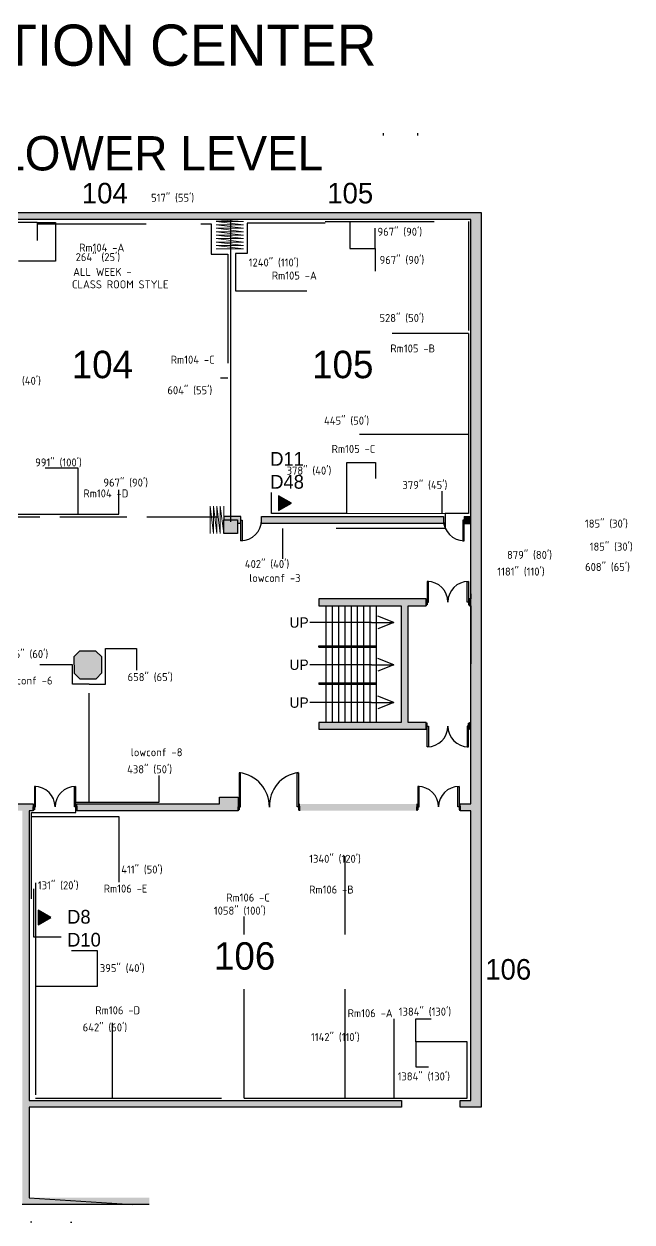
# Model space of a CAD drawing. Header units: inches. Extents: x 3281 to 5822, y 3049 to 5144.
# Drawn here: x 4759 to 5822, y 3049 to 5144 of the extents above; entities that cross this region are included whole.
import ezdxf
from ezdxf.enums import TextEntityAlignment as Align

# ---------------------------------------------------------------- set-up
doc = ezdxf.new("R2010")
doc.units = ezdxf.units.IN
doc.header["$LTSCALE"] = 100
doc.header["$MEASUREMENT"] = 0
doc.linetypes.add('DASHED', pattern=[19.05, 12.7, -6.35])
doc.linetypes.add('DASHEDTINY', pattern=[2.8575, 1.905, -0.9525])
for name, color, linetype, lineweight, true_color in [('AP_Name', 176, 'CONTINUOUS', 18, 0x000080), ('LAB DAY', 140, 'CONTINUOUS', 18, 0x26a8ff), ('WIRE RUN', 200, 'DASHEDTINY', 25, 0xaa00ff)]:
    doc.layers.add(name, color=color, linetype=linetype, lineweight=lineweight, true_color=true_color)
for name, color, linetype, lineweight in [('bldg_airwall', 53, 'DASHED', 25), ('bldg_airwall_storage', 53, 'CONTINUOUS', 18), ('bldg_doors', 7, 'CONTINUOUS', 25), ('bldg_text', 94, 'CONTINUOUS', 25), ('bldg_title', 94, 'CONTINUOUS', 25), ('bldg_wallint', 7, 'CONTINUOUS', 25), ('bldg_wallintsol', 7, 'CONTINUOUS', 25), ('data_jack', 120, 'CONTINUOUS', 25), ('LENGTH', 4, 'CONTINUOUS', 18)]:
    doc.layers.add(name, color=color, linetype=linetype, lineweight=lineweight)
doc.layers.add('bldg_stairs', color=9, linetype='CONTINUOUS')
doc.styles.add('bldgtx18', font='bldgtx18')
doc.styles.add('bldgtx36', font='bldgtx36')
doc.styles.add('bldgtx48', font='bldgtx48')
doc.styles.add('iso3098', font='iso3098')
doc.styles.add('showtx60', font='showtx60')
doc.dimstyles.get("Standard").update_dxf_attribs({"dimtxt": 0.18, "dimasz": 0.18, "dimexe": 0.18, "dimexo": 0.0625, "dimgap": 0.09, "dimtad": 0, "dimtih": 1, "dimtoh": 1, "dimdec": 0, "dimzin": 0, "dimdsep": 46, "dimlunit": 3, "dimtxsty": 'Standard', "dimcen": 0.09, "dimadec": 0, "dimazin": 0, "dimtfac": 1, "dimtdec": 4, "dimtofl": 0, "dimtmove": 0, "dimatfit": 3, "dimfxl": 1, "dimtolj": 1, "dimtzin": 0, "dimarcsym": 0})

# ---------------------------------------------------------------- blocks, each defined once
blk = doc.blocks.new('*D42')
at = {"layer": 'bldg_title', "color": 0, "linetype": 'ByBlock', "lineweight": -2}
for p, q in [((5387.4, 4948.9), (5387.4, 4952.6)), ((5447.4, 4948.9), (5447.4, 4952.6))]:
    blk.add_line(p, q, dxfattribs=at)
for points in [[(5387.4, 4952.5), (5387.6, 4952.5), (5387.6, 4952.4)], [(5447.4, 4952.5), (5447.2, 4952.4), (5447.2, 4952.5)]]:
    blk.add_solid(points, dxfattribs=at)
at = {"layer": 'bldg_title', "color": 0, "linetype": 'CONTINUOUS', "lineweight": -2, "insert": (5417.4, 4952.5), "char_height": 0.18, "attachment_point": 5}
blk.add_mtext('5\'-0"', dxfattribs=at)

msp = doc.modelspace()

# ---------------------------------------------------------------- hatches: boundary and pattern name
at = {"layer": 'bldg_wallintsol'}
for points in [[(5540.3, 4801.9), (5540.3, 4157.3), (5540.4, 4138.4), (5540.3, 4138.4), (5540.3, 4126.4), (5540.4, 4126.4), (5540.3, 3922.5), (5540.3, 3780), (5521.6, 3780), (5521.6, 3768), (5540.3, 3768), (5540.3, 3261.6), (5521.4, 3261.6), (5521.4, 3249.6), (5558.4, 3249.6), (5558.4, 3774), (5558.4, 4813.9), (3370.9, 4813.9), (3370.9, 4353.1), (3370.9, 4277.4), (3296.8, 4277.4), (3296.8, 4252.9), (3370.9, 4252.9), (3370.9, 4233.3), (3382.9, 4233.3), (3382.9, 4270.4), (3392.3, 4270.4), (3392.3, 4276.3), (3392.3, 4282.4), (3382.9, 4282.4), (3382.9, 4347.1), (3382.9, 4801.9)], [(5492.3, 4282.4), (5174.3, 4282.4), (5174.3, 4270.4), (5492.3, 4270.4)], [(5540.3, 4282.4), (5528.3, 4282.4), (5528.3, 4270.4), (5540.3, 4270.4)], [(5461.9, 4138.4), (5274.2, 4138.4), (5274.2, 4126.4), (5418.4, 4126.4), (5418.4, 3922.5), (5274.2, 3922.5), (5274.2, 3910.5), (5410.9, 3910.5), (5461.9, 3910.5), (5461.9, 3922.5), (5430.4, 3922.5), (5430.4, 4126.4), (5461.9, 4126.4)], [(5540.3, 4138.4), (5537.9, 4138.4), (5537.9, 4126.4), (5540.3, 4126.4)], [(4895, 4037.3), (4884.9, 4047.2), (4856.5, 4047.1), (4846.6, 4037), (4846.8, 4008.6), (4856.9, 3998.7), (4885.3, 3998.9), (4895.2, 4009)], [(5540.3, 3922.5), (5537.9, 3922.5), (5537.9, 3910.5), (5540.3, 3910.5)], [(4978.2, 3079.4), (4978.2, 3091.4), (4768.2, 3091.4), (4768.2, 3249.6), (5418.8, 3249.6), (5418.8, 3261.6), (4768.2, 3261.6), (4768.2, 3768), (4775.5, 3768), (4775.5, 3780), (4762.2, 3780), (4746.3, 3780), (4746.3, 3768), (4756.2, 3768), (4756.2, 3255.6), (4756.2, 3079.4)], [(5133.4, 3780), (5133.4, 3792), (5101, 3792), (5101, 3780), (4851.5, 3780), (4851.5, 3768), (5133.4, 3768)], [(5445.6, 3780), (5240.7, 3780), (5240.7, 3768), (5445.6, 3768)]]:
    msp.add_hatch(color=256, dxfattribs=at).paths.add_polyline_path(points, flags=0)
h = msp.add_hatch(color=256, dxfattribs=at)
h.paths.add_polyline_path([(5138.3, 4282.4), (5108.3, 4282.4), (5108.3, 4276.9), (5132.3, 4276.9), (5132.3, 4270.4), (5138.3, 4270.4), (5138.3, 4276.3)], flags=0)
h.paths.add_polyline_path([(5132.3, 4276.9), (5108.3, 4276.9), (5108.3, 4252.9), (5132.3, 4252.9)], flags=0)
at = {"layer": 'data_jack'}
for points in [[(5204, 4318.8), (5204, 4293), (5226.4, 4305.9)], [(4783.7, 3594.3), (4783.7, 3568.5), (4806.1, 3581.4)]]:
    msp.add_hatch(color=256, dxfattribs=at).paths.add_polyline_path(points, flags=0)

# ---------------------------------------------------------------- linework, layer by layer
at = {"layer": 'bldg_airwall'}
for p, q in [((5120.4, 4273.5), (5120.4, 4802.1)), ((4786.7, 4281.2), (4597.2, 4281.2)), ((4938.7, 4281.2), (4821.7, 4281.2)), ((5098.9, 4281.2), (4973.7, 4281.2))]:
    msp.add_line(p, q, dxfattribs=at)
at = {"layer": 'bldg_airwall_storage'}
for p, q in [((5095.3, 4801.9), (5142.9, 4801.9)), ((5142.9, 4798.5), (5095.3, 4801.5)), ((5142.9, 4792.5), (5095.3, 4798.5)), ((5095.3, 4798.5), (5142.9, 4798.5)), ((5142.9, 4786.5), (5095.3, 4792.5)), ((5095.3, 4792.5), (5142.9, 4792.5)), ((5142.9, 4780.5), (5095.3, 4786.5)), ((5095.3, 4786.5), (5142.9, 4786.5)), ((5142.9, 4774.5), (5095.3, 4780.5)), ((5095.3, 4780.5), (5142.9, 4780.5)), ((5142.9, 4768.5), (5095.3, 4774.5)), ((5095.3, 4774.5), (5142.9, 4774.5)), ((5142.9, 4762.5), (5095.3, 4768.5)), ((5095.3, 4768.5), (5142.9, 4768.5)), ((5142.9, 4756.5), (5095.3, 4762.5)), ((5095.3, 4762.5), (5142.9, 4762.5)), ((5142.9, 4750.5), (5095.3, 4756.5)), ((5095.3, 4756.5), (5142.9, 4756.5)), ((5095.3, 4750.5), (5142.9, 4750.5)), ((5084.3, 4300.9), (5084.3, 4252.9)), ((5090.3, 4252.9), (5084.3, 4300.9)), ((5090.3, 4252.9), (5090.3, 4300.9)), ((5096.3, 4252.9), (5090.3, 4300.9)), ((5096.3, 4300.9), (5096.3, 4252.9)), ((5096.3, 4300.9), (5102.3, 4252.9)), ((5108.3, 4252.9), (5102.3, 4300.9)), ((5102.3, 4300.9), (5102.3, 4252.9)), ((5108.3, 4252.9), (5108.3, 4300.9))]:
    msp.add_line(p, q, dxfattribs=at)
at = {"layer": 'bldg_doors'}
for p, q in [((5138.3, 4276.3), (5140.3, 4276.3)), ((5138.3, 4240.3), (5138.3, 4276.3)), ((5140.3, 4276.3), (5140.3, 4240.3)), ((5528.3, 4276.3), (5526.3, 4276.3)), ((5526.3, 4276.3), (5526.3, 4240.3)), ((5528.3, 4240.3), (5528.3, 4276.3)), ((5140.3, 4240.3), (5138.3, 4240.3)), ((5526.3, 4240.3), (5528.3, 4240.3)), ((5465.9, 4169), (5463.9, 4169)), ((5463.9, 4169), (5463.9, 4133)), ((5465.9, 4133), (5465.9, 4169)), ((5533.9, 4133), (5533.9, 4169)), ((5533.9, 4169), (5535.9, 4169)), ((5535.9, 4169), (5535.9, 4133)), ((5461.9, 4128), (5461.9, 4133)), ((5461.9, 4133), (5463.9, 4133)), ((5463.9, 4128), (5461.9, 4128)), ((5463.9, 4133), (5463.9, 4128)), ((5463.9, 4133), (5465.9, 4133)), ((5535.9, 4133), (5533.9, 4133)), ((5537.9, 4133), (5535.9, 4133)), ((5535.9, 4133), (5535.9, 4128)), ((5535.9, 4128), (5537.9, 4128)), ((5537.9, 4128), (5537.9, 4133)), ((5463.9, 3920.9), (5461.9, 3920.9)), ((5461.9, 3920.9), (5461.9, 3915.9)), ((5463.9, 3915.9), (5463.9, 3920.9)), ((5535.9, 3920.9), (5537.9, 3920.9)), ((5535.9, 3915.9), (5535.9, 3920.9)), ((5537.9, 3920.9), (5537.9, 3915.9)), ((5461.9, 3915.9), (5463.9, 3915.9)), ((5463.9, 3915.9), (5465.9, 3915.9)), ((5463.9, 3879.9), (5463.9, 3915.9)), ((5465.9, 3915.9), (5465.9, 3879.9)), ((5535.9, 3915.9), (5533.9, 3915.9)), ((5533.9, 3915.9), (5533.9, 3879.9)), ((5537.9, 3915.9), (5535.9, 3915.9)), ((5535.9, 3879.9), (5535.9, 3915.9)), ((5465.9, 3879.9), (5463.9, 3879.9)), ((5533.9, 3879.9), (5535.9, 3879.9)), ((5137.4, 3834.6), (5135.4, 3834.6)), ((5135.4, 3834.6), (5135.4, 3774.6)), ((5137.4, 3774.6), (5137.4, 3834.6)), ((5236.7, 3774.6), (5236.7, 3834.6)), ((5236.7, 3834.6), (5238.7, 3834.6)), ((5238.7, 3834.6), (5238.7, 3774.6)), ((4779.5, 3810.6), (4777.5, 3810.6)), ((4777.5, 3810.6), (4777.5, 3774.6)), ((4779.5, 3774.6), (4779.5, 3810.6)), ((4847.5, 3774.6), (4847.5, 3810.6)), ((4847.5, 3810.6), (4849.5, 3810.6)), ((4849.5, 3810.6), (4849.5, 3774.6)), ((5449.6, 3810.6), (5447.6, 3810.6)), ((5447.6, 3810.6), (5447.6, 3774.6)), ((5449.6, 3774.6), (5449.6, 3810.6)), ((5517.6, 3774.6), (5517.6, 3810.6)), ((5517.6, 3810.6), (5519.6, 3810.6)), ((5519.6, 3810.6), (5519.6, 3774.6)), ((4775.5, 3769.6), (4775.5, 3774.6)), ((4775.5, 3774.6), (4777.5, 3774.6)), ((4777.5, 3774.6), (4777.5, 3769.6)), ((4777.5, 3774.6), (4779.5, 3774.6)), ((4849.5, 3774.6), (4847.5, 3774.6)), ((4851.5, 3774.6), (4849.5, 3774.6)), ((4849.5, 3774.6), (4849.5, 3769.6)), ((4851.5, 3769.6), (4851.5, 3774.6)), ((5133.4, 3769.6), (5133.4, 3774.6)), ((5133.4, 3774.6), (5135.4, 3774.6)), ((5135.4, 3774.6), (5135.4, 3769.6)), ((5135.4, 3774.6), (5137.4, 3774.6)), ((5238.7, 3774.6), (5236.7, 3774.6)), ((5240.7, 3774.6), (5238.7, 3774.6)), ((5238.7, 3774.6), (5238.7, 3769.6)), ((5240.7, 3769.6), (5240.7, 3774.6)), ((5445.6, 3769.6), (5445.6, 3774.6)), ((5445.6, 3774.6), (5447.6, 3774.6)), ((5447.6, 3774.6), (5447.6, 3769.6)), ((5447.6, 3774.6), (5449.6, 3774.6)), ((5519.6, 3774.6), (5517.6, 3774.6)), ((5521.6, 3774.6), (5519.6, 3774.6)), ((5519.6, 3774.6), (5519.6, 3769.6)), ((5521.6, 3769.6), (5521.6, 3774.6)), ((4777.5, 3769.6), (4775.5, 3769.6)), ((4849.5, 3769.6), (4851.5, 3769.6)), ((5135.4, 3769.6), (5133.4, 3769.6)), ((5238.7, 3769.6), (5240.7, 3769.6)), ((5447.6, 3769.6), (5445.6, 3769.6)), ((5519.6, 3769.6), (5521.6, 3769.6)), ((4772.7, 3048.8), (4770.7, 3048.8)), ((4840.7, 3048.8), (4842.7, 3048.8))]:
    msp.add_line(p, q, dxfattribs=at)
for centre, radius, start, end in [((5138.3, 4276.3), 36, 270, 0), ((5528.3, 4276.3), 36, 180, -90), ((5463.9, 4133), 36, 0, 90), ((5535.9, 4133), 36, 90, 180), ((5463.9, 3915.9), 36, -90, 0), ((5535.9, 3915.9), 36, 180, 270), ((5128, 3774.9), 60.1, -0.3394, 82.9326), ((5246.2, 3776.9), 58.2, 97.3523, 182.2941), ((4777.5, 3774.6), 36, 0, 90), ((4849.5, 3774.6), 36, 90, 180), ((5447.6, 3774.6), 36, 0, 90), ((5519.6, 3774.6), 36, 90, 180)]:
    msp.add_arc(centre, radius, start, end, dxfattribs=at)
at = {"layer": 'bldg_stairs'}
for p, q in [((5286.7, 4126.4), (5286.7, 4056.2)), ((5297.7, 4126.4), (5297.7, 4056.2)), ((5308.7, 4126.4), (5308.7, 4056.2)), ((5319.7, 4126.4), (5319.7, 4056.2)), ((5330.7, 4126.4), (5330.7, 4056.2)), ((5341.7, 4126.4), (5341.7, 4056.2)), ((5352.7, 4126.4), (5352.7, 4056.2)), ((5363.7, 4126.4), (5363.7, 4056.2)), ((5374.7, 4126.4), (5374.7, 3922.5)), ((5405.3, 4097.2), (5377.6, 4108.3)), ((5366.5, 4097.2), (5258.5, 4097.2)), ((5366.5, 4097.2), (5405.3, 4097.2)), ((5405.3, 4097.2), (5377.6, 4086.1)), ((5286.7, 4054), (5286.7, 3991.6)), ((5297.7, 4054), (5297.7, 3991.6)), ((5308.7, 4054), (5308.7, 3991.6)), ((5319.7, 4054), (5319.7, 3991.6)), ((5330.7, 4054), (5330.7, 3991.6)), ((5341.7, 4054), (5341.7, 3991.6)), ((5352.7, 4054), (5352.7, 3991.6)), ((5363.7, 4054), (5363.7, 3991.6)), ((5366.5, 4023.3), (5258.5, 4023.3)), ((5366.5, 4023.3), (5405.3, 4023.3)), ((5405.3, 4023.3), (5377.6, 4034.3)), ((5405.3, 4023.3), (5377.6, 4012.2)), ((5286.7, 3989.4), (5286.7, 3922.5)), ((5297.7, 3989.4), (5297.7, 3922.5)), ((5308.7, 3989.4), (5308.7, 3922.5)), ((5319.7, 3989.4), (5319.7, 3922.5)), ((5330.7, 3989.4), (5330.7, 3922.5)), ((5341.7, 3989.4), (5341.7, 3922.5)), ((5352.7, 3989.4), (5352.7, 3922.5)), ((5363.7, 3989.4), (5363.7, 3922.5)), ((5405.3, 3957.1), (5377.6, 3968.2)), ((5366.5, 3957.1), (5258.5, 3957.1)), ((5366.5, 3957.1), (5405.3, 3957.1)), ((5405.3, 3957.1), (5377.6, 3946))]:
    msp.add_line(p, q, dxfattribs=at)
at = {"layer": 'bldg_wallint', "linetype": 'CONTINUOUS'}
for p, q in [((3370.9, 4813.9), (5558.4, 4813.9)), ((5540.3, 4801.9), (3382.9, 4801.9)), ((5540.3, 3780), (5540.3, 4801.9)), ((5558.4, 4813.9), (5558.4, 3774)), ((5108.3, 4276.9), (5132.3, 4276.9)), ((5108.3, 4252.9), (5108.3, 4276.9)), ((5132.3, 4276.9), (5132.3, 4252.9)), ((5174.3, 4282.4), (5492.3, 4282.4)), ((5174.3, 4270.4), (5174.3, 4282.4)), ((5492.3, 4282.4), (5492.3, 4270.4)), ((5528.3, 4282.4), (5528.3, 4270.4)), ((5132.3, 4252.9), (5108.3, 4252.9)), ((5492.3, 4270.4), (5174.3, 4270.4)), ((5461.9, 4138.4), (5274.2, 4138.4)), ((5274.2, 4138.4), (5274.2, 4126.4)), ((5461.9, 4126.4), (5461.9, 4138.4)), ((5461.9, 4126.4), (5461.9, 4138.4)), ((5461.9, 4126.4), (5461.9, 4138.4)), ((5540.4, 4138.4), (5537.9, 4138.4)), ((5537.9, 4138.4), (5537.9, 4126.4)), ((5537.9, 4138.4), (5537.9, 4126.4)), ((5274.2, 4126.4), (5418.4, 4126.4)), ((5418.4, 4126.4), (5418.4, 3922.5)), ((5430.4, 4126.4), (5461.9, 4126.4)), ((5430.4, 3922.5), (5430.4, 4126.4)), ((5537.9, 4126.4), (5540.4, 4126.4)), ((4856.5, 4047.1), (4846.6, 4037)), ((4884.9, 4047.2), (4856.5, 4047.1)), ((4895, 4037.3), (4884.9, 4047.2)), ((5274.2, 4056.2), (5374.7, 4056.2)), ((5274.2, 4054), (5374.7, 4054)), ((4846.6, 4037), (4846.8, 4008.6)), ((4895.2, 4009), (4895, 4037.3)), ((4846.8, 4008.6), (4856.9, 3998.7)), ((4885.3, 3998.9), (4895.2, 4009)), ((4856.9, 3998.7), (4885.3, 3998.9)), ((5274.2, 3991.6), (5374.7, 3991.6)), ((5274.2, 3989.4), (5374.7, 3989.4)), ((5418.4, 3922.5), (5274.2, 3922.5)), ((5274.2, 3922.5), (5274.2, 3910.5)), ((5461.9, 3922.5), (5430.4, 3922.5)), ((5461.9, 3910.5), (5461.9, 3922.5)), ((5461.9, 3910.5), (5461.9, 3922.5)), ((5461.9, 3910.5), (5461.9, 3922.5)), ((5537.9, 3922.5), (5537.9, 3910.5)), ((5537.9, 3922.5), (5537.9, 3910.5)), ((5274.2, 3910.5), (5410.9, 3910.5)), ((5410.9, 3910.5), (5461.9, 3910.5)), ((4746.3, 3780), (4762.2, 3780)), ((4762.2, 3780), (4775.5, 3780)), ((4775.5, 3780), (4775.5, 3768)), ((4775.5, 3780), (4775.5, 3768)), ((4851.5, 3780), (5101, 3780)), ((4851.5, 3768), (4851.5, 3780)), ((4851.5, 3768), (4851.5, 3780)), ((5101, 3780), (5101, 3792)), ((5101, 3792), (5133.4, 3792)), ((5133.4, 3792), (5133.4, 3780)), ((5133.4, 3780), (5133.4, 3768)), ((5133.4, 3780), (5133.4, 3768)), ((5133.4, 3780), (5133.4, 3768)), ((5240.7, 3768), (5240.7, 3780)), ((5240.7, 3768), (5240.7, 3780)), ((5445.6, 3780), (5445.6, 3768)), ((5521.6, 3780), (5540.3, 3780)), ((5521.6, 3768), (5521.6, 3780)), ((5521.6, 3768), (5521.6, 3780)), ((5558.4, 3774), (5558.4, 3249.6)), ((4768.2, 3768), (4768.2, 3261.6)), ((4775.5, 3768), (4768.2, 3768)), ((5133.4, 3768), (4851.5, 3768)), ((5540.3, 3768), (5521.6, 3768)), ((5540.3, 3261.6), (5540.3, 3768)), ((4768.2, 3261.6), (5418.8, 3261.6)), ((4768.2, 3249.6), (4768.2, 3091.4)), ((5418.8, 3249.6), (4768.2, 3249.6)), ((5418.8, 3261.6), (5418.8, 3249.6)), ((5521.4, 3261.6), (5540.3, 3261.6)), ((5521.4, 3249.6), (5521.4, 3261.6)), ((5558.4, 3249.6), (5521.4, 3249.6)), ((4768.2, 3091.4), (4948.6, 3079.4)), ((4978.2, 3079.4), (4756.2, 3079.4))]:
    msp.add_line(p, q, dxfattribs=at)
at = {"layer": 'bldg_wallint'}
for p, q in [((5138.3, 4282.4), (5108.3, 4282.4)), ((5108.3, 4282.4), (5108.3, 4276.9)), ((5138.3, 4270.4), (5138.3, 4282.4)), ((5528.3, 4282.4), (5540.3, 4282.4)), ((5138.3, 4270.4), (5132.3, 4270.4)), ((5528.3, 4270.4), (5540.3, 4270.4)), ((5540.4, 4138.4), (5540.3, 4157.3)), ((5461.9, 4126.4), (5461.9, 4134.4)), ((5461.9, 4134.4), (5461.9, 4126.4)), ((5537.9, 4134.4), (5537.9, 4126.4)), ((5537.9, 4134.4), (5537.9, 4126.4)), ((5540.3, 3922.5), (5540.4, 4126.4)), ((5274.2, 4054), (5274.2, 4056.2)), ((5274.2, 3991.6), (5274.2, 3989.4)), ((5461.9, 3914.5), (5461.9, 3922.5)), ((5461.9, 3914.5), (5461.9, 3922.5)), ((5537.9, 3922.5), (5537.9, 3914.5)), ((5537.9, 3914.5), (5537.9, 3922.5)), ((5537.9, 3922.5), (5540.3, 3922.5)), ((5537.9, 3910.5), (5540.3, 3910.5)), ((5540.3, 3888.2), (5540.3, 3910.5)), ((4775.5, 3776), (4775.5, 3768)), ((4775.5, 3776), (4775.5, 3768)), ((4851.5, 3768), (4851.5, 3776)), ((4851.5, 3776), (4851.5, 3768)), ((5133.4, 3776), (5133.4, 3768)), ((5133.4, 3776), (5133.4, 3768)), ((5240.7, 3768), (5240.7, 3776)), ((5240.7, 3776), (5240.7, 3768)), ((5445.6, 3776), (5445.6, 3768)), ((5445.6, 3776), (5445.6, 3768)), ((5521.6, 3768), (5521.6, 3776)), ((5521.6, 3776), (5521.6, 3768))]:
    msp.add_line(p, q, dxfattribs=at)
at = {"layer": 'data_jack'}
for points in [[(5226.4, 4305.9), (5204, 4318.8), (5204, 4293)], [(4806.1, 3581.4), (4783.7, 3594.3), (4783.7, 3568.5)]]:
    msp.add_lwpolyline(points, close=True, dxfattribs=at)
at = {"layer": 'WIRE RUN'}
for p, q in [((5285.5, 4798.6), (5536.2, 4798.6)), ((5536.2, 4798.6), (5536.2, 4602.6)), ((5285.4, 4795.6), (5149.2, 4795.6)), ((5149.2, 4795.6), (5149.2, 4742.6)), ((5149.2, 4742.6), (5129.1, 4742.6)), ((5129.1, 4742.6), (5129.1, 4677.4)), ((5129.1, 4677.4), (5253.5, 4677.4)), ((5536.2, 4602.6), (5402.3, 4602.6)), ((5536.2, 4602.6), (5536.2, 4425.8)), ((5536.2, 4425.8), (5308.5, 4425.8)), ((5536.2, 4425.8), (5536.2, 4287.6)), ((5536.2, 4287.6), (5495.4, 4287.6)), ((5495.4, 4287.6), (5495.4, 4261.8)), ((5495.4, 4261.8), (5210.8, 4261.8)), ((5210.8, 4261.8), (5210.8, 4208.8)), ((4843.8, 4023.2), (4786.9, 4023.2)), ((4843.8, 3989.3), (4843.8, 4023.2)), ((4873.4, 3989.3), (4843.8, 3989.3)), ((4873.4, 3782.9), (4873.4, 3989.3)), ((4995.6, 3782.9), (4995.6, 3829.5)), ((4850.1, 3764.8), (4850.1, 3782.9)), ((4850.1, 3782.9), (4873.4, 3782.9)), ((4873.4, 3782.9), (4995.6, 3782.9)), ((4772.6, 3758), (4772.6, 3764.8)), ((4772.6, 3764.8), (4850.1, 3764.8)), ((4772.6, 3614.1), (4772.6, 3758)), ((4772.6, 3758), (4924.9, 3758)), ((4924.9, 3758), (4924.9, 3643.1)), ((5320.4, 3265.6), (5320.4, 3688.7)), ((5143.7, 3265.6), (5143.7, 3583.3)), ((4779.2, 3461.5), (4779.2, 3265.6)), ((4913.7, 3265.6), (4913.7, 3397.4)), ((5406.3, 3265.6), (5406.3, 3404.2)), ((4779.2, 3265.6), (4913.7, 3265.6)), ((4913.7, 3265.6), (5143.7, 3265.6)), ((5143.7, 3265.6), (5320.4, 3265.6)), ((5320.4, 3265.6), (5406.3, 3265.6))]:
    msp.add_line(p, q, dxfattribs=at)
at = {"layer": 'WIRE RUN', "color": 3}
for p, q in [((5328.6, 4797.8), (5328.6, 4751.2)), ((5372.7, 4751.2), (5372.7, 4786.7)), ((5328.6, 4751.2), (5372.7, 4751.2)), ((5372.7, 4751.2), (5372.7, 4711.3)), ((5323.3, 4287.6), (5323.3, 4377.2)), ((5323.3, 4377.2), (5373.3, 4377.2)), ((5373.3, 4377.2), (5373.3, 4349.2)), ((4779.2, 3642), (4779.2, 3461.5)), ((4887.6, 3523.3), (4842.5, 3523.3)), ((4887.6, 3461.5), (4887.6, 3523.3)), ((4779.2, 3461.5), (4887.6, 3461.5)), ((5444, 3363.7), (5444, 3403.9)), ((5444, 3403.9), (5470.5, 3403.9)), ((5533.9, 3363.7), (5444, 3363.7)), ((5444, 3363.7), (5444, 3320.1)), ((5533.9, 3265.6), (5533.9, 3363.7)), ((5444, 3320.1), (5466.2, 3320.1)), ((5406.3, 3265.6), (5533.9, 3265.6))]:
    msp.add_line(p, q, dxfattribs=at)
at = {"layer": 'WIRE RUN', "color": 40, "linetype": 'DASHEDTINY', "true_color": 0xffaa00}
msp.add_line((4782.3, 4796.9), (4670.4, 4796.9), dxfattribs=at)
at = {"layer": 'WIRE RUN', "color": 3, "linetype": 'DASHEDTINY'}
for p, q in [((4782.3, 4796.9), (4814.3, 4796.9)), ((4814.3, 4796.9), (4814.2, 4728.8)), ((4814.2, 4728.8), (4749.8, 4728.8)), ((4853.6, 4366.9), (4796.1, 4366.9)), ((4853.6, 4286.5), (4853.6, 4366.9)), ((4686.2, 4286.5), (4853.6, 4286.5))]:
    msp.add_line(p, q, dxfattribs=at)
at = {"layer": 'WIRE RUN', "color": 40, "true_color": 0xffaa00}
for p, q in [((4782.3, 4796.9), (4782.3, 4765)), ((5191.9, 4287.6), (5191.9, 4324.4)), ((5489.1, 4327.1), (5489.1, 4288.2)), ((5323.3, 4287.6), (5191.9, 4287.6)), ((4776, 3631.4), (4776, 3547.5)), ((4776, 3547.5), (4823.9, 3547.5))]:
    msp.add_line(p, q, dxfattribs=at)
at = {"layer": 'WIRE RUN', "linetype": 'DASHEDTINY'}
for p, q in [((4782.4, 4794.1), (5086.3, 4794.1)), ((5086.3, 4794.1), (5086.3, 4741.1)), ((5086.3, 4741.1), (5115.6, 4741.1)), ((5115.6, 4741.1), (5115.6, 4524.6)), ((5115.6, 4524.6), (5102.8, 4524.6)), ((4925.2, 4286.5), (4925.2, 4329.3)), ((4853.6, 4286.5), (4925.2, 4286.5))]:
    msp.add_line(p, q, dxfattribs=at)
at = {"layer": 'WIRE RUN', "color": 3, "linetype": 'DASHEDTINY', "lineweight": 13}
msp.add_line((5495.4, 4287.6), (5323.3, 4287.6), dxfattribs=at)
at = {"layer": 'WIRE RUN', "color": 6}
for p, q in [((4901.5, 3989.3), (4901.5, 4051.6)), ((4901.5, 4051.6), (4956.1, 4051.6)), ((4956.1, 4051.6), (4956.1, 4013.8)), ((4873.4, 3989.3), (4901.5, 3989.3))]:
    msp.add_line(p, q, dxfattribs=at)

# ---------------------------------------------------------------- texts
at = {"layer": 'AP_Name', "style": 'iso3098'}
for s, p in [('Rm104 -A', (4855.5, 4745.7)), ('Rm105 -A', (5192.2, 4696.9)), ('Rm105 -B', (5399.4, 4569.4)), ('Rm104 -C', (5015.6, 4549.8)), ('Rm105 -C', (5296.7, 4393.7)), ('Rm104 -D', (4863, 4315.9)), ('lowconf -3', (5152.9, 4168)), ('lowconf -6', (4719.2, 3988.7)), ('lowconf -8', (4945.9, 3863.3)), ('Rm106 -E', (4898.5, 3624.9)), ('Rm106 -B', (5257.4, 3623.2)), ('Rm106 -C', (5112.5, 3609.2)), ('Rm106 -D', (4883.9, 3412.1)), ('Rm106 -A', (5324.8, 3407))]:
    msp.add_text(s, height=14, dxfattribs=at).set_placement(p)
at = {"layer": 'bldg_airwall', "style": 'bldgtx48'}
for s, p in [('104', (4896.3, 4548.4)), ('105', (5316.3, 4548.4)), ('106', (5144.8, 3514.1))]:
    msp.add_text(s, height=48, dxfattribs=at).set_placement(p, align=Align.MIDDLE_CENTER)
at = {"layer": 'bldg_text'}
for s, height, style, p in [('104', 36, 'bldgtx36', (4900.4, 4848)), ('105', 36, 'bldgtx36', (5329.3, 4848)), ('UP', 18, 'bldgtx18', (5239.9, 4097.2)), ('UP', 18, 'bldgtx18', (5239.9, 4023.3)), ('UP', 18, 'bldgtx18', (5239.9, 3957.1)), ('106', 36, 'bldgtx36', (5605.4, 3490.7))]:
    msp.add_text(s, height=height, dxfattribs=dict(at, style=style)).set_placement(p, align=Align.MIDDLE_CENTER)
at = {"layer": 'bldg_title', "style": 'showtx60'}
msp.add_text('PASADENA CONVENTION CENTER', height=72, dxfattribs=at).set_placement((3759.7, 5070.8))
msp.add_text('CONFERENCE ROOMS - LOWER LEVEL', height=60, dxfattribs=at).set_placement((4519.8, 4887.7), align=Align.CENTER)
at = {"layer": 'data_jack', "style": 'bldgtx48'}
for s, p in [('D11', (5189.5, 4371.3)), ('D48', (5189.5, 4331.2)), ('D8', (4834.6, 3570.6)), ('D10', (4834.6, 3530.5))]:
    msp.add_text(s, height=24, dxfattribs=at).set_placement(p)
at = {"layer": 'LAB DAY', "style": 'iso3098'}
for s, p in [('ALL WEEK - ', (4845.1, 4703.3)), ('CLASS ROOM STYLE', (4843.1, 4681.5))]:
    msp.add_text(s, height=14, dxfattribs=at).set_placement(p)
at = {"layer": 'LENGTH', "style": 'iso3098'}
for s, p in [('517" (55\')', (4981.3, 4832.9)), ('967" (90\')', (5377, 4773.5)), ('264" (25\')', (4849.5, 4729.1)), ('1240" (110\')', (5151.9, 4719.7)), ('967" (90\')', (5380.7, 4724.2)), ('528" (50\')', (5380.4, 4622.6)), ('400" (40\')', (4711.2, 4512.9)), ('604" (55\')', (5009.8, 4496.3)), ('445" (50\')', (5283.6, 4443.2)), ('991" (100\')', (4778.8, 4370.1)), ('378" (40\')', (5218.2, 4355.8)), ('967" (90\')', (4898, 4334.9)), ('379" (45\')', (5420.6, 4330.6)), ('185" (30\')', (5739.4, 4263.1)), ('185" (30\')', (5747.8, 4222.8)), ('879" (80\')', (5603.3, 4208.4)), ('402" (40\')', (5145.2, 4192.5)), ('1181" (110\')', (5586.3, 4179.2)), ('608" (65\')', (5739.7, 4187.3)), ('586" (60\')', (4723.2, 4035.1)), ('658" (65\')', (4940.3, 3994.7)), ('438" (50\')', (4939.5, 3833.5)), ('1340" (120\')', (5257.6, 3677)), ('411" (50\')', (4929.1, 3658.2)), ('131" (20\')', (4783.5, 3630.6)), ('1058" (100\')', (5091, 3586.3)), ('395" (40\')', (4891.8, 3485.8)), ('1384" (130\')', (5414.1, 3409.7)), ('642" (60\')', (4861.8, 3382.2)), ('1142" (110\')', (5260.7, 3365.2)), ('1384" (130\')', (5412.1, 3296.5))]:
    msp.add_text(s, height=14, dxfattribs=at).set_placement(p)

# ---------------------------------------------------------------- dimensions: what is measured, and where the dimension line sits
at = {"layer": 'bldg_title'}
dim = msp.add_linear_dim(base=(5447.4, 4952.5), p1=(5387.4, 4948.9), p2=(5447.4, 4948.9), dimstyle='STANDARD', dxfattribs=at)
dim.commit()
dim.dimension.update_dxf_attribs({"geometry": '*D42', "text_midpoint": (5417.4, 4952.5)})

doc.saveas('drawing.dxf')
